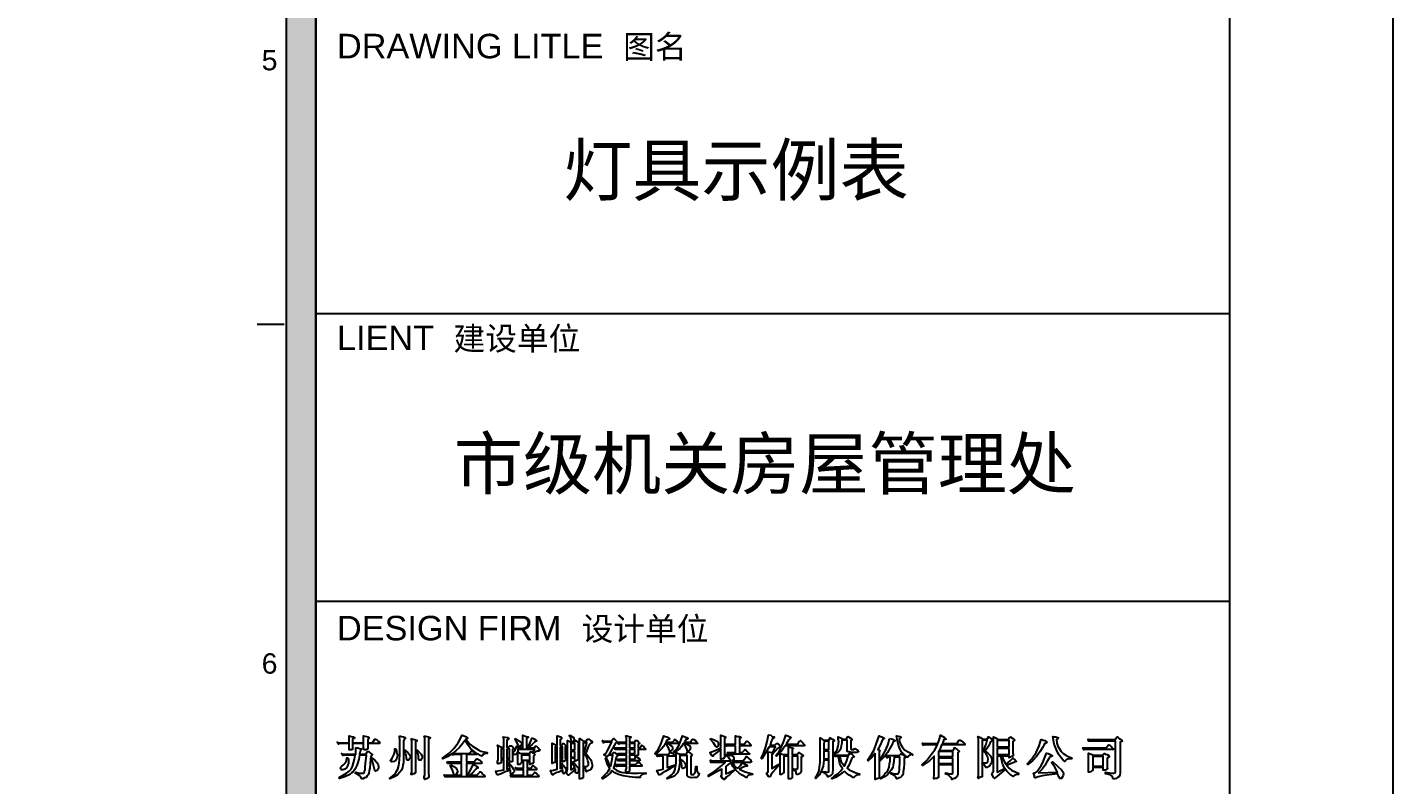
# Model space of a CAD drawing. Extents: x 989821 to 1049221, y -66907 to -24907.
# Drawn here: x 1039217 to 1049221, y -51490 to -45939 of the extents above; entities that cross this region are included whole.
import ezdxf
from ezdxf.enums import TextEntityAlignment as Align

# ---------------------------------------------------------------- set-up
doc = ezdxf.new("R2010")
doc.units = 0
doc.header["$LTSCALE"] = 1000
doc.header["$MEASUREMENT"] = 0
doc.layers.get('0').update_dxf_attribs({"linetype": 'CONTINUOUS'})
doc.styles.add('WMF-Arial0', font='arial.ttf')
doc.styles.add('WMF-黑体0', font='simhei.ttf')

msp = doc.modelspace()

# ---------------------------------------------------------------- hatches: boundary and pattern name
at = {"ltscale": 70}
msp.add_hatch(color=4, dxfattribs=at).paths.add_polyline_path([(1041330, -66907), (1041330, -26382), (1041113, -26382), (1041113, -66907)])

# ---------------------------------------------------------------- linework, layer by layer
at = {"color": 4}
msp.add_lwpolyline([(989821, -24907), (1049221, -24907), (1049221, -66907), (989821, -66907)], close=True, dxfattribs=at)
for points in [[(1041330, -66907), (1041330, -26382), (1041113, -26382), (1041113, -66907), (1041330, -66907)], [(1041330, -65463), (1048028, -65463), (1048028, -26382), (1041330, -26382), (1041330, -65463), (1041330, -65463)], [(1040900, -48114), (1041098, -48114)], [(1048028, -48038), (1041330, -48038)], [(1048028, -50147), (1041330, -50147)], [(1041600, -51182), (1041680, -51182), (1041680, -51159), (1041680, -51147), (1041680, -51132), (1041711, -51140), (1041722, -51147), (1041718, -51151), (1041711, -51155), (1041711, -51182), (1041745, -51182), (1041760, -51159), (1041764, -51155), (1041768, -51155), (1041768, -51155), (1041772, -51159), (1041779, -51163), (1041787, -51170), (1041794, -51174), (1041798, -51178), (1041798, -51182), (1041798, -51185), (1041798, -51189), (1041791, -51189), (1041711, -51189), (1041711, -51224), (1041711, -51227), (1041707, -51227), (1041707, -51231), (1041699, -51235), (1041692, -51235), (1041684, -51235), (1041684, -51235), (1041680, -51227), (1041680, -51189), (1041600, -51189), (1041600, -51224), (1041600, -51227), (1041600, -51231), (1041596, -51231), (1041593, -51235), (1041585, -51235), (1041577, -51235), (1041574, -51235), (1041574, -51235), (1041574, -51231), (1041574, -51220), (1041574, -51204), (1041574, -51189), (1041509, -51189), (1041501, -51189), (1041498, -51193), (1041486, -51178), (1041494, -51182), (1041505, -51182), (1041574, -51182), (1041574, -51155), (1041574, -51144), (1041574, -51132), (1041589, -51136), (1041600, -51140), (1041608, -51140), (1041612, -51144), (1041615, -51144), (1041615, -51147), (1041612, -51151), (1041600, -51155), (1041600, -51182), (1041600, -51182)], [(1041650, -51273), (1041646, -51303), (1041638, -51326), (1041631, -51349), (1041623, -51364), (1041615, -51380), (1041604, -51395), (1041593, -51402), (1041581, -51414), (1041547, -51429), (1041505, -51444), (1041501, -51437), (1041532, -51421), (1041555, -51406), (1041574, -51391), (1041589, -51376), (1041600, -51357), (1041608, -51330), (1041615, -51303), (1041619, -51273), (1041539, -51273), (1041532, -51277), (1041528, -51277), (1041520, -51262), (1041528, -51265), (1041536, -51265), (1041623, -51265), (1041623, -51246), (1041623, -51220), (1041638, -51220), (1041650, -51224), (1041661, -51227), (1041665, -51227), (1041665, -51227), (1041665, -51231), (1041665, -51231), (1041661, -51235), (1041657, -51239), (1041657, -51243), (1041654, -51250), (1041650, -51265), (1041699, -51265), (1041707, -51250), (1041711, -51246), (1041714, -51246), (1041718, -51246), (1041726, -51254), (1041733, -51262), (1041741, -51265), (1041745, -51269), (1041745, -51269), (1041741, -51277), (1041733, -51281), (1041730, -51334), (1041726, -51368), (1041722, -51387), (1041718, -51406), (1041714, -51418), (1041707, -51425), (1041699, -51437), (1041688, -51440), (1041676, -51448), (1041669, -51448), (1041669, -51448), (1041665, -51444), (1041661, -51433), (1041654, -51425), (1041642, -51418), (1041619, -51406), (1041623, -51399), (1041650, -51406), (1041665, -51406), (1041676, -51406), (1041680, -51406), (1041684, -51402), (1041688, -51399), (1041688, -51391), (1041692, -51380), (1041692, -51361), (1041695, -51334), (1041703, -51273), (1041650, -51273), (1041650, -51273)], [(1041943, -51132), (1041958, -51136), (1041973, -51140), (1041985, -51144), (1041988, -51147), (1041985, -51151), (1041981, -51151), (1041977, -51155), (1041977, -51159), (1041977, -51163), (1041973, -51170), (1041973, -51212), (1041973, -51246), (1041973, -51273), (1041973, -51296), (1041973, -51326), (1041969, -51349), (1041966, -51364), (1041958, -51383), (1041947, -51399), (1041928, -51418), (1041905, -51433), (1041874, -51448), (1041870, -51444), (1041905, -51418), (1041920, -51395), (1041931, -51376), (1041939, -51349), (1041943, -51311), (1041947, -51265), (1041947, -51235), (1041947, -51204), (1041947, -51170), (1041943, -51132), (1041943, -51132)], [(1042030, -51151), (1042042, -51155), (1042057, -51159), (1042068, -51163), (1042072, -51163), (1042072, -51166), (1042072, -51166), (1042072, -51170), (1042061, -51174), (1042061, -51364), (1042061, -51376), (1042061, -51391), (1042061, -51402), (1042061, -51402), (1042057, -51406), (1042053, -51410), (1042045, -51410), (1042038, -51414), (1042034, -51414), (1042030, -51414), (1042030, -51410), (1042034, -51399), (1042034, -51383), (1042034, -51364), (1042034, -51182), (1042034, -51166), (1042030, -51151), (1042030, -51151)], [(1042125, -51132), (1042144, -51136), (1042156, -51140), (1042167, -51144), (1042171, -51147), (1042167, -51151), (1042156, -51155), (1042156, -51399), (1042156, -51410), (1042160, -51421), (1042160, -51437), (1042156, -51437), (1042156, -51440), (1042152, -51440), (1042141, -51448), (1042133, -51448), (1042129, -51452), (1042129, -51448), (1042125, -51444), (1042125, -51433), (1042129, -51418), (1042129, -51402), (1042129, -51163), (1042129, -51147), (1042125, -51132), (1042125, -51132)], [(1042426, -51163), (1042403, -51193), (1042380, -51220), (1042358, -51239), (1042335, -51258), (1042339, -51258), (1042346, -51262), (1042456, -51262), (1042468, -51243), (1042472, -51243), (1042476, -51239), (1042479, -51243), (1042495, -51254), (1042506, -51265), (1042510, -51269), (1042506, -51269), (1042502, -51269), (1042434, -51269), (1042434, -51322), (1042491, -51322), (1042506, -51303), (1042510, -51300), (1042514, -51300), (1042517, -51303), (1042533, -51311), (1042544, -51322), (1042548, -51330), (1042544, -51334), (1042540, -51334), (1042434, -51334), (1042434, -51421), (1042445, -51421), (1042464, -51383), (1042483, -51341), (1042502, -51349), (1042510, -51357), (1042517, -51361), (1042517, -51364), (1042517, -51368), (1042514, -51368), (1042510, -51368), (1042506, -51372), (1042502, -51376), (1042498, -51380), (1042479, -51402), (1042460, -51421), (1042510, -51421), (1042533, -51399), (1042533, -51395), (1042536, -51395), (1042540, -51395), (1042540, -51399), (1042548, -51402), (1042552, -51410), (1042559, -51418), (1042567, -51421), (1042567, -51425), (1042571, -51429), (1042567, -51433), (1042563, -51433), (1042289, -51433), (1042281, -51433), (1042278, -51433), (1042270, -51418), (1042278, -51421), (1042285, -51421), (1042399, -51421), (1042399, -51334), (1042312, -51334), (1042304, -51334), (1042297, -51334), (1042293, -51322), (1042300, -51322), (1042308, -51322), (1042399, -51322), (1042399, -51269), (1042350, -51269), (1042339, -51269), (1042335, -51273), (1042331, -51262), (1042297, -51284), (1042262, -51300), (1042259, -51296), (1042308, -51258), (1042342, -51224), (1042373, -51182), (1042403, -51128), (1042434, -51140), (1042441, -51147), (1042441, -51151), (1042437, -51151), (1042434, -51151), (1042430, -51155), (1042445, -51174), (1042460, -51193), (1042479, -51208), (1042498, -51220), (1042517, -51231), (1042540, -51243), (1042563, -51250), (1042586, -51254), (1042586, -51262), (1042574, -51262), (1042563, -51265), (1042555, -51269), (1042552, -51277), (1042548, -51281), (1042548, -51281), (1042536, -51277), (1042517, -51265), (1042491, -51246), (1042464, -51224), (1042441, -51193), (1042426, -51163), (1042426, -51163)], [(1042708, -51216), (1042708, -51163), (1042708, -51151), (1042704, -51140), (1042734, -51144), (1042746, -51151), (1042742, -51155), (1042730, -51163), (1042730, -51216), (1042742, -51216), (1042753, -51204), (1042753, -51204), (1042757, -51204), (1042761, -51204), (1042772, -51212), (1042780, -51220), (1042784, -51224), (1042784, -51227), (1042772, -51231), (1042772, -51288), (1042772, -51311), (1042772, -51315), (1042772, -51319), (1042769, -51319), (1042761, -51322), (1042757, -51322), (1042750, -51322), (1042750, -51322), (1042750, -51319), (1042750, -51307), (1042730, -51307), (1042730, -51376), (1042753, -51372), (1042750, -51353), (1042738, -51334), (1042746, -51330), (1042761, -51349), (1042772, -51364), (1042780, -51376), (1042784, -51387), (1042784, -51395), (1042776, -51402), (1042772, -51410), (1042765, -51410), (1042761, -51410), (1042761, -51410), (1042757, -51406), (1042757, -51395), (1042757, -51387), (1042757, -51383), (1042719, -51395), (1042689, -51410), (1042673, -51414), (1042666, -51418), (1042666, -51418), (1042662, -51418), (1042662, -51414), (1042658, -51414), (1042654, -51406), (1042651, -51399), (1042647, -51391), (1042681, -51387), (1042708, -51380), (1042708, -51307), (1042689, -51307), (1042689, -51322), (1042689, -51326), (1042689, -51330), (1042685, -51330), (1042677, -51334), (1042670, -51334), (1042666, -51338), (1042662, -51334), (1042662, -51334), (1042662, -51319), (1042666, -51307), (1042666, -51224), (1042666, -51216), (1042662, -51201), (1042677, -51208), (1042692, -51216), (1042708, -51216), (1042708, -51216)], [(1042848, -51220), (1042848, -51166), (1042848, -51144), (1042848, -51128), (1042871, -51136), (1042883, -51140), (1042886, -51140), (1042886, -51144), (1042883, -51147), (1042875, -51151), (1042875, -51220), (1042932, -51220), (1042940, -51208), (1042944, -51208), (1042944, -51208), (1042947, -51208), (1042959, -51220), (1042970, -51231), (1042974, -51235), (1042970, -51239), (1042963, -51243), (1042955, -51243), (1042947, -51246), (1042940, -51250), (1042928, -51262), (1042932, -51265), (1042936, -51269), (1042932, -51273), (1042925, -51281), (1042925, -51307), (1042925, -51315), (1042925, -51319), (1042925, -51326), (1042925, -51330), (1042925, -51330), (1042921, -51334), (1042917, -51334), (1042913, -51338), (1042906, -51338), (1042902, -51341), (1042898, -51341), (1042898, -51341), (1042898, -51338), (1042898, -51322), (1042879, -51322), (1042879, -51368), (1042906, -51368), (1042917, -51353), (1042921, -51349), (1042921, -51349), (1042928, -51353), (1042936, -51361), (1042947, -51372), (1042947, -51376), (1042947, -51380), (1042944, -51380), (1042879, -51380), (1042879, -51421), (1042917, -51421), (1042932, -51402), (1042936, -51399), (1042936, -51399), (1042940, -51402), (1042944, -51402), (1042947, -51406), (1042955, -51414), (1042959, -51421), (1042963, -51425), (1042966, -51425), (1042966, -51429), (1042966, -51429), (1042963, -51433), (1042772, -51433), (1042765, -51433), (1042761, -51433), (1042757, -51418), (1042761, -51418), (1042769, -51421), (1042852, -51421), (1042852, -51380), (1042810, -51380), (1042807, -51380), (1042803, -51380), (1042795, -51364), (1042803, -51368), (1042810, -51368), (1042852, -51368), (1042852, -51322), (1042837, -51322), (1042837, -51330), (1042833, -51334), (1042829, -51338), (1042826, -51341), (1042818, -51341), (1042814, -51341), (1042810, -51341), (1042810, -51341), (1042810, -51322), (1042810, -51277), (1042810, -51262), (1042810, -51250), (1042822, -51258), (1042837, -51262), (1042898, -51262), (1042902, -51250), (1042906, -51250), (1042906, -51250), (1042909, -51250), (1042921, -51258), (1042925, -51243), (1042932, -51231), (1042810, -51231), (1042810, -51250), (1042803, -51262), (1042795, -51269), (1042788, -51269), (1042780, -51269), (1042780, -51265), (1042776, -51265), (1042776, -51262), (1042776, -51254), (1042784, -51246), (1042791, -51239), (1042795, -51231), (1042799, -51220), (1042803, -51208), (1042807, -51208), (1042810, -51216), (1042810, -51220), (1042848, -51220), (1042848, -51220)], [(1042791, -51151), (1042814, -51166), (1042829, -51174), (1042837, -51182), (1042837, -51189), (1042837, -51197), (1042833, -51204), (1042829, -51212), (1042822, -51212), (1042822, -51212), (1042818, -51212), (1042818, -51208), (1042814, -51201), (1042807, -51182), (1042791, -51155), (1042791, -51151), (1042791, -51151)], [(1042917, -51147), (1042940, -51159), (1042947, -51166), (1042947, -51170), (1042940, -51174), (1042936, -51174), (1042932, -51178), (1042913, -51197), (1042890, -51216), (1042883, -51212), (1042902, -51182), (1042917, -51147), (1042917, -51147)], [(1043122, -51372), (1043138, -51368), (1043134, -51357), (1043126, -51338), (1043134, -51334), (1043145, -51349), (1043157, -51364), (1043164, -51376), (1043164, -51383), (1043164, -51391), (1043160, -51399), (1043153, -51406), (1043149, -51410), (1043145, -51406), (1043141, -51402), (1043141, -51399), (1043141, -51391), (1043141, -51387), (1043141, -51383), (1043115, -51395), (1043092, -51402), (1043069, -51414), (1043069, -51418), (1043065, -51418), (1043065, -51418), (1043062, -51414), (1043050, -51387), (1043073, -51383), (1043100, -51376), (1043100, -51311), (1043084, -51311), (1043084, -51322), (1043084, -51322), (1043084, -51326), (1043081, -51326), (1043073, -51330), (1043065, -51330), (1043062, -51334), (1043062, -51330), (1043062, -51330), (1043062, -51311), (1043062, -51292), (1043062, -51212), (1043062, -51201), (1043062, -51185), (1043077, -51193), (1043088, -51201), (1043100, -51201), (1043100, -51163), (1043100, -51147), (1043100, -51132), (1043126, -51140), (1043134, -51147), (1043130, -51151), (1043122, -51159), (1043122, -51201), (1043134, -51201), (1043141, -51193), (1043141, -51189), (1043145, -51189), (1043149, -51189), (1043157, -51197), (1043160, -51208), (1043164, -51212), (1043164, -51216), (1043157, -51216), (1043157, -51281), (1043157, -51292), (1043160, -51303), (1043160, -51307), (1043160, -51311), (1043157, -51315), (1043149, -51319), (1043141, -51319), (1043138, -51322), (1043138, -51319), (1043138, -51319), (1043138, -51311), (1043122, -51311), (1043122, -51372), (1043122, -51372)], [(1043100, -51300), (1043100, -51212), (1043084, -51212), (1043084, -51300), (1043100, -51300), (1043100, -51300)], [(1043122, -51212), (1043122, -51300), (1043138, -51300), (1043138, -51212), (1043122, -51212), (1043122, -51212)], [(1043229, -51296), (1043199, -51296), (1043199, -51380), (1043229, -51364), (1043221, -51349), (1043210, -51326), (1043214, -51322), (1043233, -51341), (1043244, -51357), (1043256, -51368), (1043256, -51380), (1043256, -51391), (1043252, -51399), (1043248, -51406), (1043240, -51406), (1043237, -51402), (1043233, -51395), (1043233, -51383), (1043233, -51376), (1043199, -51406), (1043187, -51418), (1043183, -51421), (1043183, -51421), (1043180, -51421), (1043176, -51414), (1043172, -51410), (1043164, -51399), (1043172, -51387), (1043176, -51376), (1043176, -51193), (1043176, -51174), (1043176, -51166), (1043187, -51170), (1043199, -51182), (1043221, -51182), (1043229, -51170), (1043233, -51166), (1043233, -51166), (1043240, -51170), (1043248, -51174), (1043256, -51182), (1043259, -51185), (1043259, -51189), (1043252, -51197), (1043252, -51277), (1043252, -51307), (1043252, -51307), (1043248, -51311), (1043244, -51311), (1043237, -51315), (1043233, -51315), (1043229, -51319), (1043229, -51315), (1043229, -51311), (1043229, -51296), (1043229, -51296)], [(1043195, -51128), (1043206, -51136), (1043218, -51144), (1043221, -51151), (1043225, -51159), (1043225, -51163), (1043221, -51170), (1043218, -51174), (1043210, -51178), (1043206, -51174), (1043202, -51163), (1043199, -51147), (1043187, -51132), (1043195, -51128), (1043195, -51128)], [(1043199, -51235), (1043229, -51235), (1043229, -51189), (1043199, -51189), (1043199, -51235), (1043199, -51235)], [(1043290, -51170), (1043313, -51170), (1043320, -51159), (1043324, -51155), (1043328, -51155), (1043332, -51155), (1043343, -51166), (1043355, -51174), (1043355, -51182), (1043355, -51182), (1043351, -51185), (1043347, -51185), (1043343, -51189), (1043336, -51197), (1043328, -51208), (1043320, -51231), (1043309, -51258), (1043332, -51288), (1043347, -51307), (1043351, -51322), (1043355, -51341), (1043355, -51357), (1043351, -51368), (1043343, -51380), (1043332, -51387), (1043320, -51391), (1043313, -51395), (1043313, -51395), (1043313, -51395), (1043309, -51391), (1043309, -51387), (1043309, -51383), (1043309, -51376), (1043305, -51372), (1043297, -51364), (1043290, -51361), (1043290, -51437), (1043290, -51440), (1043290, -51440), (1043286, -51440), (1043282, -51444), (1043278, -51444), (1043271, -51448), (1043267, -51448), (1043267, -51448), (1043263, -51448), (1043263, -51448), (1043263, -51425), (1043263, -51418), (1043263, -51406), (1043263, -51182), (1043263, -51166), (1043263, -51151), (1043275, -51159), (1043290, -51170), (1043290, -51170)], [(1043290, -51353), (1043301, -51357), (1043313, -51357), (1043320, -51353), (1043324, -51349), (1043328, -51341), (1043328, -51330), (1043324, -51315), (1043320, -51296), (1043309, -51281), (1043294, -51262), (1043309, -51212), (1043317, -51182), (1043290, -51182), (1043290, -51353), (1043290, -51353)], [(1043499, -51387), (1043488, -51406), (1043473, -51418), (1043457, -51429), (1043431, -51448), (1043427, -51440), (1043446, -51421), (1043461, -51406), (1043473, -51391), (1043484, -51372), (1043469, -51341), (1043454, -51296), (1043457, -51292), (1043476, -51330), (1043492, -51353), (1043499, -51315), (1043507, -51273), (1043476, -51273), (1043469, -51284), (1043469, -51284), (1043465, -51284), (1043461, -51284), (1043457, -51281), (1043450, -51277), (1043442, -51269), (1043457, -51258), (1043465, -51243), (1043499, -51178), (1043454, -51178), (1043446, -51178), (1043438, -51182), (1043431, -51166), (1043442, -51170), (1043450, -51170), (1043495, -51170), (1043507, -51155), (1043511, -51151), (1043511, -51151), (1043518, -51155), (1043526, -51163), (1043537, -51174), (1043541, -51178), (1043537, -51182), (1043526, -51185), (1043480, -51265), (1043503, -51265), (1043511, -51254), (1043511, -51254), (1043514, -51254), (1043518, -51254), (1043530, -51262), (1043541, -51269), (1043545, -51273), (1043545, -51277), (1043541, -51281), (1043537, -51281), (1043533, -51284), (1043533, -51288), (1043530, -51292), (1043522, -51338), (1043511, -51368), (1043537, -51387), (1043568, -51399), (1043602, -51402), (1043644, -51406), (1043693, -51406), (1043750, -51402), (1043750, -51410), (1043735, -51410), (1043720, -51418), (1043712, -51425), (1043708, -51433), (1043708, -51437), (1043705, -51437), (1043705, -51437), (1043701, -51437), (1043674, -51437), (1043629, -51433), (1043583, -51425), (1043549, -51414), (1043522, -51402), (1043499, -51387), (1043499, -51387)], [(1043606, -51220), (1043606, -51189), (1043568, -51189), (1043560, -51189), (1043552, -51193), (1043545, -51178), (1043552, -51178), (1043564, -51178), (1043606, -51178), (1043606, -51151), (1043602, -51132), (1043613, -51132), (1043625, -51136), (1043632, -51140), (1043640, -51140), (1043640, -51144), (1043640, -51144), (1043636, -51147), (1043629, -51151), (1043629, -51178), (1043667, -51178), (1043674, -51166), (1043674, -51166), (1043674, -51166), (1043682, -51166), (1043693, -51174), (1043701, -51182), (1043705, -51185), (1043701, -51189), (1043693, -51193), (1043693, -51220), (1043705, -51220), (1043716, -51204), (1043716, -51201), (1043720, -51201), (1043724, -51204), (1043735, -51212), (1043743, -51224), (1043747, -51227), (1043747, -51231), (1043739, -51231), (1043693, -51231), (1043693, -51246), (1043693, -51258), (1043693, -51265), (1043693, -51269), (1043693, -51269), (1043693, -51273), (1043689, -51273), (1043682, -51277), (1043674, -51281), (1043670, -51281), (1043670, -51281), (1043667, -51273), (1043629, -51273), (1043629, -51303), (1043667, -51303), (1043674, -51288), (1043678, -51288), (1043682, -51284), (1043686, -51288), (1043697, -51296), (1043705, -51307), (1043708, -51311), (1043708, -51311), (1043701, -51315), (1043629, -51315), (1043629, -51341), (1043674, -51341), (1043686, -51330), (1043689, -51326), (1043689, -51322), (1043697, -51326), (1043708, -51334), (1043716, -51345), (1043720, -51349), (1043720, -51353), (1043712, -51353), (1043629, -51353), (1043629, -51387), (1043629, -51391), (1043629, -51391), (1043625, -51395), (1043617, -51399), (1043610, -51399), (1043606, -51402), (1043602, -51399), (1043602, -51399), (1043602, -51395), (1043602, -51383), (1043606, -51372), (1043606, -51353), (1043545, -51353), (1043537, -51353), (1043533, -51357), (1043526, -51341), (1043533, -51341), (1043545, -51341), (1043606, -51341), (1043606, -51315), (1043560, -51315), (1043552, -51315), (1043545, -51315), (1043541, -51303), (1043549, -51303), (1043556, -51303), (1043606, -51303), (1043606, -51273), (1043568, -51273), (1043560, -51273), (1043552, -51273), (1043545, -51262), (1043556, -51262), (1043564, -51262), (1043606, -51262), (1043606, -51231), (1043541, -51231), (1043530, -51231), (1043526, -51231), (1043518, -51220), (1043526, -51220), (1043537, -51220), (1043606, -51220), (1043606, -51220)], [(1043629, -51189), (1043629, -51220), (1043667, -51220), (1043667, -51189), (1043629, -51189), (1043629, -51189)], [(1043895, -51178), (1043944, -51178), (1043960, -51163), (1043960, -51159), (1043963, -51159), (1043967, -51163), (1043979, -51170), (1043986, -51178), (1043990, -51185), (1043990, -51189), (1043982, -51189), (1043910, -51189), (1043925, -51197), (1043937, -51204), (1043944, -51212), (1043944, -51220), (1043944, -51227), (1043941, -51235), (1043933, -51243), (1043929, -51243), (1043925, -51243), (1043922, -51243), (1043922, -51239), (1043918, -51231), (1043918, -51224), (1043910, -51212), (1043906, -51201), (1043899, -51189), (1043891, -51189), (1043880, -51208), (1043864, -51227), (1043845, -51246), (1043823, -51265), (1043815, -51262), (1043838, -51231), (1043857, -51201), (1043868, -51166), (1043880, -51132), (1043891, -51136), (1043903, -51140), (1043914, -51144), (1043918, -51147), (1043922, -51151), (1043922, -51151), (1043922, -51155), (1043914, -51155), (1043906, -51163), (1043895, -51178), (1043895, -51178)], [(1044032, -51189), (1044024, -51189), (1044013, -51208), (1043998, -51224), (1043979, -51239), (1043960, -51254), (1043952, -51250), (1043975, -51227), (1043994, -51197), (1044005, -51166), (1044017, -51132), (1044047, -51144), (1044059, -51151), (1044055, -51155), (1044051, -51155), (1044047, -51155), (1044043, -51159), (1044040, -51166), (1044032, -51178), (1044078, -51178), (1044089, -51159), (1044093, -51155), (1044093, -51155), (1044100, -51159), (1044112, -51166), (1044123, -51178), (1044127, -51185), (1044127, -51189), (1044119, -51189), (1044043, -51189), (1044059, -51197), (1044070, -51204), (1044074, -51212), (1044078, -51220), (1044074, -51227), (1044070, -51235), (1044062, -51243), (1044055, -51243), (1044051, -51243), (1044051, -51235), (1044043, -51212), (1044032, -51189), (1044032, -51189)], [(1044298, -51220), (1044298, -51159), (1044298, -51144), (1044298, -51128), (1044325, -51136), (1044336, -51144), (1044333, -51147), (1044325, -51151), (1044325, -51288), (1044325, -51292), (1044321, -51296), (1044317, -51300), (1044310, -51300), (1044302, -51303), (1044298, -51303), (1044298, -51303), (1044298, -51303), (1044298, -51284), (1044298, -51269), (1044298, -51254), (1044298, -51231), (1044260, -51262), (1044249, -51269), (1044241, -51277), (1044241, -51281), (1044237, -51281), (1044234, -51277), (1044230, -51273), (1044222, -51262), (1044218, -51254), (1044256, -51239), (1044298, -51220), (1044298, -51220)], [(1044222, -51151), (1044245, -51159), (1044260, -51166), (1044272, -51170), (1044279, -51178), (1044279, -51185), (1044283, -51193), (1044279, -51201), (1044279, -51208), (1044275, -51212), (1044268, -51216), (1044264, -51212), (1044260, -51208), (1044245, -51182), (1044222, -51159), (1044222, -51151), (1044222, -51151)], [(1044405, -51204), (1044352, -51204), (1044344, -51204), (1044340, -51208), (1044333, -51193), (1044340, -51193), (1044348, -51193), (1044405, -51193), (1044405, -51163), (1044405, -51144), (1044405, -51132), (1044424, -51136), (1044435, -51136), (1044443, -51140), (1044447, -51144), (1044443, -51147), (1044435, -51151), (1044435, -51193), (1044470, -51193), (1044485, -51174), (1044485, -51174), (1044489, -51170), (1044496, -51174), (1044508, -51185), (1044519, -51197), (1044519, -51201), (1044519, -51204), (1044511, -51204), (1044435, -51204), (1044435, -51254), (1044454, -51254), (1044473, -51235), (1044473, -51235), (1044473, -51231), (1044481, -51235), (1044492, -51246), (1044504, -51258), (1044508, -51262), (1044508, -51265), (1044500, -51265), (1044367, -51265), (1044359, -51265), (1044352, -51265), (1044348, -51254), (1044355, -51254), (1044363, -51254), (1044405, -51254), (1044405, -51204), (1044405, -51204)], [(1044652, -51212), (1044629, -51254), (1044599, -51300), (1044595, -51296), (1044610, -51262), (1044626, -51220), (1044637, -51174), (1044648, -51125), (1044664, -51128), (1044675, -51136), (1044683, -51140), (1044690, -51140), (1044690, -51144), (1044690, -51144), (1044690, -51147), (1044686, -51147), (1044679, -51151), (1044675, -51159), (1044667, -51174), (1044660, -51201), (1044694, -51201), (1044702, -51193), (1044705, -51189), (1044709, -51189), (1044713, -51189), (1044725, -51197), (1044732, -51208), (1044736, -51212), (1044736, -51216), (1044728, -51220), (1044721, -51220), (1044713, -51224), (1044705, -51235), (1044686, -51254), (1044683, -51250), (1044690, -51231), (1044698, -51212), (1044652, -51212), (1044652, -51212)], [(1044778, -51193), (1044862, -51193), (1044873, -51174), (1044877, -51170), (1044881, -51166), (1044888, -51170), (1044900, -51182), (1044911, -51197), (1044915, -51201), (1044911, -51204), (1044907, -51204), (1044770, -51204), (1044740, -51246), (1044705, -51281), (1044702, -51277), (1044725, -51246), (1044744, -51212), (1044759, -51170), (1044774, -51128), (1044789, -51132), (1044804, -51140), (1044812, -51144), (1044812, -51147), (1044812, -51147), (1044804, -51151), (1044801, -51155), (1044793, -51163), (1044778, -51193), (1044778, -51193)], [(1044763, -51269), (1044793, -51269), (1044793, -51246), (1044793, -51227), (1044793, -51216), (1044820, -51220), (1044831, -51224), (1044827, -51227), (1044820, -51231), (1044820, -51269), (1044858, -51269), (1044865, -51258), (1044869, -51254), (1044873, -51254), (1044877, -51258), (1044888, -51265), (1044900, -51273), (1044903, -51277), (1044900, -51281), (1044888, -51288), (1044888, -51368), (1044888, -51383), (1044888, -51395), (1044881, -51402), (1044873, -51410), (1044862, -51414), (1044858, -51414), (1044854, -51414), (1044850, -51406), (1044850, -51399), (1044846, -51391), (1044839, -51387), (1044823, -51380), (1044823, -51372), (1044839, -51376), (1044850, -51376), (1044854, -51376), (1044858, -51376), (1044858, -51372), (1044862, -51368), (1044862, -51281), (1044820, -51281), (1044820, -51402), (1044820, -51437), (1044820, -51437), (1044820, -51440), (1044816, -51444), (1044808, -51448), (1044801, -51448), (1044797, -51448), (1044793, -51448), (1044793, -51444), (1044793, -51429), (1044793, -51414), (1044793, -51399), (1044793, -51281), (1044759, -51281), (1044759, -51399), (1044759, -51402), (1044759, -51402), (1044755, -51406), (1044751, -51410), (1044747, -51410), (1044740, -51414), (1044736, -51414), (1044732, -51414), (1044732, -51414), (1044732, -51410), (1044732, -51395), (1044732, -51380), (1044732, -51364), (1044732, -51288), (1044732, -51273), (1044732, -51262), (1044747, -51265), (1044763, -51269), (1044763, -51269)], [(1045056, -51163), (1045090, -51163), (1045097, -51151), (1045097, -51147), (1045101, -51147), (1045105, -51151), (1045116, -51155), (1045128, -51163), (1045128, -51166), (1045128, -51170), (1045120, -51174), (1045120, -51383), (1045116, -51399), (1045116, -51410), (1045109, -51418), (1045101, -51425), (1045090, -51429), (1045086, -51433), (1045082, -51433), (1045078, -51425), (1045075, -51418), (1045067, -51410), (1045056, -51402), (1045044, -51399), (1045044, -51395), (1045067, -51395), (1045078, -51399), (1045086, -51395), (1045090, -51395), (1045090, -51391), (1045090, -51383), (1045090, -51311), (1045052, -51311), (1045048, -51353), (1045037, -51387), (1045021, -51418), (1044995, -51444), (1044991, -51440), (1045006, -51414), (1045018, -51387), (1045021, -51361), (1045025, -51326), (1045025, -51288), (1045025, -51254), (1045025, -51212), (1045025, -51147), (1045040, -51155), (1045056, -51163), (1045056, -51163)], [(1045052, -51231), (1045090, -51231), (1045090, -51170), (1045056, -51170), (1045052, -51197), (1045052, -51231), (1045052, -51231)], [(1045189, -51155), (1045219, -51155), (1045227, -51140), (1045231, -51140), (1045231, -51136), (1045234, -51140), (1045246, -51147), (1045257, -51155), (1045261, -51159), (1045257, -51163), (1045250, -51166), (1045250, -51224), (1045250, -51227), (1045250, -51227), (1045253, -51231), (1045261, -51231), (1045269, -51231), (1045273, -51231), (1045276, -51227), (1045280, -51227), (1045284, -51224), (1045284, -51224), (1045288, -51227), (1045292, -51231), (1045299, -51235), (1045303, -51239), (1045307, -51246), (1045307, -51246), (1045307, -51250), (1045303, -51250), (1045299, -51250), (1045292, -51254), (1045280, -51254), (1045265, -51254), (1045253, -51254), (1045238, -51250), (1045231, -51250), (1045223, -51246), (1045223, -51243), (1045223, -51231), (1045223, -51163), (1045185, -51163), (1045185, -51185), (1045181, -51204), (1045177, -51220), (1045174, -51231), (1045166, -51243), (1045155, -51254), (1045139, -51262), (1045124, -51273), (1045120, -51269), (1045139, -51250), (1045151, -51235), (1045158, -51208), (1045162, -51174), (1045158, -51155), (1045158, -51140), (1045174, -51147), (1045189, -51155), (1045189, -51155)], [(1045429, -51258), (1045406, -51288), (1045379, -51315), (1045375, -51311), (1045398, -51277), (1045421, -51235), (1045440, -51185), (1045459, -51132), (1045467, -51136), (1045478, -51140), (1045489, -51144), (1045493, -51147), (1045493, -51147), (1045497, -51151), (1045493, -51151), (1045489, -51155), (1045486, -51155), (1045486, -51159), (1045482, -51163), (1045478, -51170), (1045467, -51201), (1045448, -51231), (1045459, -51235), (1045463, -51239), (1045463, -51243), (1045459, -51246), (1045459, -51433), (1045459, -51437), (1045455, -51440), (1045451, -51444), (1045444, -51448), (1045436, -51448), (1045432, -51452), (1045429, -51452), (1045429, -51448), (1045429, -51421), (1045429, -51402), (1045429, -51387), (1045429, -51258), (1045429, -51258)], [(1045535, -51151), (1045558, -51155), (1045566, -51163), (1045573, -51163), (1045573, -51166), (1045573, -51170), (1045566, -51170), (1045562, -51174), (1045558, -51185), (1045539, -51220), (1045520, -51254), (1045497, -51284), (1045467, -51315), (1045463, -51311), (1045486, -51273), (1045508, -51235), (1045524, -51193), (1045535, -51151), (1045535, -51151)], [(1045703, -51265), (1045703, -51273), (1045699, -51269), (1045691, -51269), (1045683, -51273), (1045680, -51273), (1045672, -51281), (1045668, -51284), (1045668, -51288), (1045664, -51288), (1045649, -51277), (1045623, -51250), (1045611, -51227), (1045600, -51201), (1045592, -51170), (1045585, -51132), (1045611, -51136), (1045619, -51144), (1045619, -51144), (1045615, -51147), (1045607, -51151), (1045604, -51159), (1045607, -51174), (1045615, -51193), (1045626, -51212), (1045645, -51235), (1045672, -51250), (1045703, -51265), (1045703, -51265)], [(1045897, -51239), (1045999, -51239), (1046007, -51224), (1046007, -51220), (1046011, -51220), (1046015, -51220), (1046022, -51227), (1046030, -51231), (1046037, -51239), (1046045, -51243), (1046045, -51246), (1046041, -51250), (1046034, -51254), (1046034, -51414), (1046030, -51425), (1046030, -51429), (1046022, -51437), (1046011, -51444), (1045999, -51448), (1045992, -51452), (1045992, -51448), (1045988, -51444), (1045984, -51437), (1045977, -51429), (1045965, -51418), (1045942, -51410), (1045946, -51402), (1045973, -51410), (1045988, -51410), (1045992, -51410), (1045996, -51410), (1045999, -51406), (1045999, -51406), (1045999, -51345), (1045893, -51345), (1045893, -51433), (1045893, -51437), (1045889, -51437), (1045885, -51440), (1045878, -51444), (1045866, -51444), (1045862, -51448), (1045859, -51448), (1045859, -51444), (1045862, -51414), (1045862, -51395), (1045862, -51376), (1045862, -51281), (1045828, -51315), (1045775, -51349), (1045771, -51345), (1045809, -51307), (1045840, -51269), (1045866, -51235), (1045885, -51197), (1045798, -51197), (1045786, -51201), (1045782, -51201), (1045775, -51185), (1045782, -51189), (1045794, -51189), (1045889, -51189), (1045897, -51163), (1045908, -51128), (1045938, -51144), (1045950, -51155), (1045950, -51155), (1045942, -51159), (1045935, -51159), (1045931, -51166), (1045927, -51174), (1045923, -51189), (1046030, -51189), (1046041, -51166), (1046045, -51163), (1046049, -51163), (1046053, -51163), (1046056, -51166), (1046072, -51178), (1046079, -51182), (1046083, -51189), (1046087, -51193), (1046087, -51197), (1046087, -51197), (1046083, -51197), (1045916, -51197), (1045908, -51220), (1045897, -51239), (1045897, -51239)], [(1046216, -51155), (1046250, -51155), (1046258, -51144), (1046258, -51140), (1046262, -51140), (1046266, -51144), (1046277, -51151), (1046289, -51159), (1046292, -51163), (1046292, -51166), (1046289, -51166), (1046285, -51166), (1046281, -51170), (1046273, -51178), (1046266, -51197), (1046235, -51243), (1046258, -51262), (1046273, -51277), (1046281, -51296), (1046285, -51315), (1046281, -51326), (1046277, -51338), (1046273, -51345), (1046266, -51353), (1046250, -51364), (1046243, -51364), (1046239, -51364), (1046235, -51357), (1046235, -51353), (1046231, -51345), (1046224, -51341), (1046212, -51338), (1046216, -51330), (1046228, -51330), (1046235, -51330), (1046247, -51330), (1046250, -51326), (1046254, -51319), (1046258, -51303), (1046254, -51288), (1046247, -51273), (1046239, -51258), (1046224, -51243), (1046243, -51193), (1046250, -51163), (1046212, -51163), (1046212, -51425), (1046212, -51429), (1046212, -51433), (1046209, -51433), (1046197, -51437), (1046190, -51440), (1046186, -51444), (1046186, -51444), (1046182, -51440), (1046186, -51425), (1046186, -51414), (1046186, -51395), (1046186, -51174), (1046186, -51151), (1046182, -51136), (1046201, -51144), (1046216, -51155), (1046216, -51155)], [(1046349, -51281), (1046323, -51281), (1046323, -51399), (1046376, -51372), (1046380, -51380), (1046338, -51414), (1046308, -51440), (1046304, -51444), (1046304, -51444), (1046296, -51437), (1046285, -51410), (1046289, -51406), (1046292, -51399), (1046296, -51391), (1046296, -51380), (1046296, -51170), (1046296, -51155), (1046296, -51140), (1046311, -51147), (1046330, -51159), (1046407, -51159), (1046414, -51144), (1046418, -51144), (1046422, -51140), (1046426, -51144), (1046437, -51151), (1046448, -51159), (1046452, -51163), (1046448, -51166), (1046437, -51174), (1046437, -51250), (1046437, -51258), (1046441, -51265), (1046441, -51277), (1046437, -51281), (1046437, -51281), (1046433, -51284), (1046426, -51284), (1046418, -51288), (1046414, -51288), (1046410, -51292), (1046410, -51288), (1046410, -51288), (1046410, -51281), (1046357, -51281), (1046372, -51315), (1046387, -51341), (1046418, -51315), (1046437, -51296), (1046456, -51311), (1046464, -51319), (1046464, -51319), (1046460, -51319), (1046452, -51322), (1046445, -51326), (1046426, -51334), (1046395, -51349), (1046410, -51368), (1046429, -51383), (1046456, -51395), (1046479, -51406), (1046479, -51414), (1046467, -51414), (1046460, -51418), (1046452, -51421), (1046445, -51425), (1046441, -51429), (1046441, -51429), (1046422, -51421), (1046395, -51391), (1046380, -51372), (1046365, -51345), (1046357, -51315), (1046349, -51281), (1046349, -51281)], [(1046323, -51212), (1046410, -51212), (1046410, -51166), (1046323, -51166), (1046323, -51212), (1046323, -51212)], [(1046646, -51155), (1046661, -51163), (1046673, -51166), (1046681, -51174), (1046684, -51174), (1046688, -51178), (1046688, -51178), (1046684, -51182), (1046681, -51185), (1046677, -51185), (1046673, -51189), (1046665, -51201), (1046658, -51216), (1046635, -51250), (1046612, -51284), (1046582, -51315), (1046547, -51341), (1046544, -51338), (1046578, -51300), (1046608, -51254), (1046631, -51204), (1046646, -51155), (1046646, -51155)], [(1046871, -51292), (1046867, -51300), (1046852, -51300), (1046840, -51303), (1046829, -51307), (1046821, -51315), (1046821, -51315), (1046818, -51319), (1046806, -51311), (1046791, -51292), (1046772, -51265), (1046757, -51235), (1046741, -51193), (1046730, -51136), (1046741, -51140), (1046753, -51140), (1046764, -51144), (1046768, -51144), (1046772, -51147), (1046772, -51147), (1046768, -51151), (1046757, -51159), (1046760, -51185), (1046768, -51208), (1046779, -51227), (1046791, -51246), (1046806, -51262), (1046825, -51273), (1046844, -51284), (1046871, -51292), (1046871, -51292)], [(1047122, -51220), (1047137, -51201), (1047141, -51197), (1047141, -51197), (1047149, -51201), (1047160, -51212), (1047171, -51224), (1047175, -51227), (1047175, -51231), (1047171, -51231), (1046974, -51231), (1046962, -51231), (1046958, -51235), (1046951, -51220), (1046958, -51220), (1046970, -51220), (1047122, -51220), (1047122, -51220)], [(1047187, -51159), (1047198, -51144), (1047198, -51144), (1047202, -51140), (1047209, -51144), (1047217, -51151), (1047228, -51159), (1047236, -51163), (1047236, -51166), (1047240, -51166), (1047236, -51174), (1047225, -51178), (1047225, -51402), (1047221, -51418), (1047217, -51429), (1047206, -51437), (1047194, -51444), (1047183, -51448), (1047175, -51448), (1047175, -51448), (1047171, -51444), (1047168, -51429), (1047156, -51421), (1047141, -51414), (1047118, -51410), (1047118, -51399), (1047149, -51402), (1047168, -51406), (1047179, -51406), (1047187, -51402), (1047190, -51399), (1047190, -51391), (1047190, -51170), (1047004, -51170), (1046996, -51170), (1046993, -51170), (1046989, -51155), (1046996, -51159), (1047004, -51159), (1047187, -51159), (1047187, -51159)], [(1041566, -51292), (1041570, -51307), (1041570, -51319), (1041570, -51334), (1041566, -51345), (1041562, -51357), (1041558, -51364), (1041543, -51376), (1041528, -51380), (1041520, -51380), (1041517, -51376), (1041513, -51372), (1041509, -51368), (1041513, -51361), (1041520, -51357), (1041536, -51341), (1041547, -51330), (1041555, -51315), (1041558, -51292), (1041566, -51292), (1041566, -51292)], [(1041741, -51292), (1041764, -51311), (1041779, -51330), (1041787, -51345), (1041791, -51357), (1041791, -51372), (1041783, -51380), (1041779, -51387), (1041768, -51391), (1041764, -51387), (1041760, -51376), (1041756, -51357), (1041752, -51338), (1041745, -51319), (1041737, -51296), (1041741, -51292), (1041741, -51292)], [(1041916, -51227), (1041924, -51254), (1041928, -51277), (1041924, -51296), (1041916, -51311), (1041905, -51319), (1041889, -51322), (1041886, -51322), (1041882, -51319), (1041878, -51315), (1041878, -51311), (1041882, -51307), (1041889, -51296), (1041897, -51281), (1041905, -51265), (1041909, -51250), (1041909, -51227), (1041916, -51227), (1041916, -51227)], [(1041981, -51235), (1042004, -51254), (1042015, -51265), (1042023, -51277), (1042023, -51284), (1042023, -51296), (1042015, -51303), (1042011, -51311), (1042004, -51311), (1042000, -51311), (1042000, -51311), (1041996, -51303), (1041996, -51292), (1041992, -51273), (1041988, -51262), (1041985, -51250), (1041977, -51239), (1041981, -51235), (1041981, -51235)], [(1042068, -51235), (1042084, -51246), (1042095, -51258), (1042103, -51265), (1042106, -51273), (1042110, -51277), (1042110, -51284), (1042110, -51296), (1042103, -51303), (1042099, -51311), (1042091, -51311), (1042087, -51311), (1042087, -51311), (1042084, -51303), (1042084, -51296), (1042084, -51281), (1042080, -51269), (1042072, -51254), (1042065, -51239), (1042068, -51235), (1042068, -51235)], [(1042708, -51296), (1042708, -51227), (1042689, -51227), (1042689, -51296), (1042708, -51296), (1042708, -51296)], [(1042730, -51227), (1042730, -51296), (1042750, -51296), (1042750, -51227), (1042730, -51227), (1042730, -51227)], [(1042898, -51311), (1042898, -51273), (1042837, -51273), (1042837, -51311), (1042898, -51311), (1042898, -51311)], [(1043229, -51246), (1043199, -51246), (1043199, -51288), (1043229, -51288), (1043229, -51246), (1043229, -51246)], [(1043629, -51231), (1043629, -51262), (1043667, -51262), (1043667, -51231), (1043629, -51231), (1043629, -51231)], [(1043876, -51281), (1043849, -51281), (1043842, -51281), (1043834, -51284), (1043826, -51269), (1043834, -51269), (1043845, -51269), (1043918, -51269), (1043925, -51254), (1043929, -51254), (1043929, -51254), (1043933, -51254), (1043941, -51258), (1043952, -51265), (1043956, -51269), (1043960, -51273), (1043963, -51277), (1043960, -51281), (1043956, -51281), (1043906, -51281), (1043906, -51364), (1043963, -51345), (1043963, -51349), (1043895, -51391), (1043868, -51406), (1043857, -51414), (1043849, -51418), (1043849, -51418), (1043849, -51418), (1043845, -51418), (1043845, -51414), (1043838, -51406), (1043834, -51399), (1043830, -51387), (1043853, -51380), (1043876, -51376), (1043876, -51281), (1043876, -51281)], [(1044001, -51265), (1044043, -51265), (1044051, -51254), (1044055, -51250), (1044059, -51250), (1044062, -51250), (1044074, -51258), (1044085, -51269), (1044089, -51273), (1044085, -51277), (1044078, -51281), (1044078, -51399), (1044078, -51406), (1044078, -51410), (1044081, -51414), (1044093, -51414), (1044100, -51414), (1044104, -51410), (1044108, -51406), (1044112, -51395), (1044112, -51380), (1044116, -51357), (1044123, -51357), (1044123, -51376), (1044123, -51387), (1044127, -51395), (1044127, -51399), (1044131, -51402), (1044138, -51406), (1044138, -51406), (1044142, -51410), (1044138, -51414), (1044138, -51421), (1044131, -51429), (1044123, -51437), (1044108, -51437), (1044085, -51440), (1044070, -51437), (1044059, -51433), (1044051, -51425), (1044051, -51406), (1044051, -51277), (1043998, -51277), (1043998, -51296), (1043998, -51326), (1043994, -51357), (1043990, -51376), (1043986, -51391), (1043979, -51406), (1043967, -51418), (1043952, -51429), (1043933, -51437), (1043906, -51448), (1043903, -51444), (1043922, -51429), (1043937, -51418), (1043952, -51402), (1043960, -51391), (1043963, -51376), (1043967, -51357), (1043971, -51330), (1043971, -51303), (1043971, -51284), (1043971, -51254), (1043986, -51262), (1044001, -51265), (1044001, -51265)], [(1044001, -51303), (1044021, -51315), (1044032, -51326), (1044040, -51338), (1044040, -51345), (1044040, -51357), (1044036, -51364), (1044028, -51368), (1044021, -51372), (1044017, -51372), (1044017, -51368), (1044013, -51364), (1044013, -51357), (1044009, -51334), (1043998, -51307), (1044001, -51303), (1044001, -51303)], [(1044371, -51315), (1044363, -51300), (1044355, -51288), (1044344, -51281), (1044333, -51273), (1044333, -51269), (1044359, -51273), (1044378, -51277), (1044390, -51284), (1044393, -51296), (1044393, -51307), (1044382, -51315), (1044462, -51315), (1044481, -51288), (1044485, -51284), (1044485, -51284), (1044489, -51284), (1044492, -51288), (1044500, -51296), (1044508, -51303), (1044515, -51307), (1044519, -51315), (1044523, -51319), (1044523, -51322), (1044519, -51322), (1044515, -51326), (1044382, -51326), (1044390, -51338), (1044397, -51349), (1044409, -51361), (1044424, -51368), (1044443, -51349), (1044454, -51330), (1044481, -51341), (1044489, -51345), (1044492, -51349), (1044492, -51349), (1044492, -51353), (1044485, -51353), (1044477, -51353), (1044473, -51357), (1044458, -51364), (1044435, -51376), (1044454, -51387), (1044477, -51395), (1044504, -51402), (1044530, -51410), (1044530, -51414), (1044519, -51418), (1044504, -51418), (1044496, -51425), (1044489, -51433), (1044489, -51437), (1044485, -51437), (1044477, -51433), (1044454, -51421), (1044432, -51406), (1044409, -51383), (1044386, -51357), (1044371, -51326), (1044352, -51341), (1044336, -51357), (1044336, -51410), (1044393, -51383), (1044397, -51387), (1044363, -51418), (1044340, -51433), (1044333, -51444), (1044325, -51448), (1044325, -51452), (1044321, -51452), (1044317, -51448), (1044310, -51444), (1044302, -51433), (1044298, -51429), (1044306, -51418), (1044306, -51406), (1044306, -51376), (1044264, -51399), (1044207, -51429), (1044207, -51421), (1044245, -51399), (1044279, -51372), (1044306, -51349), (1044329, -51326), (1044237, -51326), (1044234, -51326), (1044226, -51326), (1044222, -51311), (1044230, -51315), (1044237, -51315), (1044371, -51315), (1044371, -51315)], [(1044725, -51345), (1044698, -51376), (1044679, -51399), (1044667, -51414), (1044660, -51429), (1044656, -51433), (1044656, -51433), (1044652, -51433), (1044648, -51429), (1044641, -51418), (1044633, -51406), (1044641, -51399), (1044645, -51395), (1044645, -51383), (1044645, -51372), (1044645, -51281), (1044645, -51265), (1044645, -51250), (1044675, -51254), (1044683, -51262), (1044679, -51265), (1044671, -51269), (1044671, -51372), (1044721, -51341), (1044725, -51345), (1044725, -51345)], [(1045090, -51243), (1045052, -51243), (1045052, -51300), (1045090, -51300), (1045090, -51243), (1045090, -51243)], [(1045204, -51391), (1045185, -51406), (1045166, -51421), (1045139, -51437), (1045113, -51448), (1045109, -51444), (1045132, -51425), (1045155, -51410), (1045174, -51391), (1045189, -51372), (1045181, -51357), (1045170, -51338), (1045166, -51311), (1045158, -51281), (1045143, -51284), (1045136, -51284), (1045132, -51269), (1045139, -51273), (1045151, -51273), (1045234, -51273), (1045242, -51262), (1045242, -51262), (1045246, -51262), (1045250, -51262), (1045261, -51269), (1045273, -51281), (1045276, -51284), (1045273, -51288), (1045269, -51288), (1045265, -51288), (1045261, -51292), (1045257, -51296), (1045253, -51307), (1045238, -51345), (1045223, -51368), (1045238, -51380), (1045261, -51391), (1045288, -51402), (1045314, -51410), (1045314, -51418), (1045303, -51418), (1045292, -51421), (1045284, -51425), (1045273, -51437), (1045273, -51437), (1045269, -51437), (1045261, -51433), (1045238, -51421), (1045219, -51406), (1045204, -51391), (1045204, -51391)], [(1045204, -51353), (1045219, -51319), (1045231, -51281), (1045166, -51281), (1045174, -51303), (1045181, -51322), (1045193, -51338), (1045204, -51353), (1045204, -51353)], [(1045539, -51288), (1045531, -51288), (1045524, -51288), (1045516, -51292), (1045508, -51277), (1045516, -51277), (1045527, -51277), (1045604, -51277), (1045615, -51265), (1045615, -51265), (1045619, -51262), (1045623, -51265), (1045630, -51269), (1045638, -51277), (1045645, -51281), (1045649, -51284), (1045649, -51288), (1045649, -51292), (1045642, -51296), (1045642, -51334), (1045638, -51368), (1045634, -51395), (1045634, -51410), (1045630, -51421), (1045623, -51429), (1045615, -51437), (1045604, -51440), (1045596, -51444), (1045588, -51448), (1045588, -51444), (1045585, -51444), (1045581, -51433), (1045573, -51425), (1045562, -51418), (1045543, -51410), (1045546, -51402), (1045569, -51410), (1045585, -51410), (1045592, -51410), (1045596, -51410), (1045600, -51402), (1045604, -51395), (1045607, -51380), (1045607, -51361), (1045611, -51334), (1045611, -51288), (1045569, -51288), (1045566, -51319), (1045562, -51345), (1045558, -51364), (1045546, -51383), (1045535, -51399), (1045520, -51418), (1045497, -51433), (1045470, -51448), (1045467, -51444), (1045486, -51429), (1045501, -51410), (1045516, -51395), (1045524, -51380), (1045531, -51361), (1045535, -51338), (1045539, -51315), (1045539, -51288), (1045539, -51288)], [(1045893, -51284), (1045999, -51284), (1045999, -51246), (1045893, -51246), (1045893, -51284), (1045893, -51284)], [(1045999, -51296), (1045893, -51296), (1045893, -51334), (1045999, -51334), (1045999, -51296), (1045999, -51296)], [(1046410, -51224), (1046323, -51224), (1046323, -51269), (1046410, -51269), (1046410, -51224), (1046410, -51224)], [(1046768, -51410), (1046703, -51418), (1046654, -51425), (1046623, -51433), (1046604, -51440), (1046604, -51440), (1046601, -51440), (1046601, -51440), (1046597, -51437), (1046597, -51425), (1046589, -51406), (1046601, -51402), (1046608, -51399), (1046616, -51391), (1046631, -51372), (1046646, -51349), (1046658, -51326), (1046669, -51296), (1046684, -51258), (1046696, -51262), (1046707, -51265), (1046719, -51273), (1046722, -51277), (1046726, -51277), (1046726, -51281), (1046726, -51281), (1046719, -51284), (1046715, -51284), (1046711, -51288), (1046707, -51288), (1046703, -51296), (1046688, -51322), (1046673, -51349), (1046654, -51376), (1046627, -51402), (1046764, -51399), (1046745, -51361), (1046722, -51326), (1046730, -51322), (1046768, -51357), (1046795, -51380), (1046806, -51399), (1046810, -51410), (1046806, -51421), (1046802, -51433), (1046795, -51444), (1046787, -51444), (1046783, -51444), (1046779, -51440), (1046776, -51433), (1046772, -51425), (1046768, -51414), (1046768, -51410), (1046768, -51410)], [(1047031, -51273), (1047099, -51273), (1047103, -51265), (1047107, -51262), (1047111, -51262), (1047114, -51265), (1047130, -51269), (1047141, -51277), (1047145, -51284), (1047141, -51288), (1047130, -51296), (1047130, -51349), (1047130, -51357), (1047130, -51364), (1047133, -51372), (1047130, -51376), (1047126, -51376), (1047122, -51380), (1047114, -51383), (1047107, -51383), (1047099, -51383), (1047099, -51383), (1047099, -51380), (1047099, -51364), (1047023, -51364), (1047023, -51383), (1047023, -51387), (1047019, -51387), (1047015, -51391), (1047008, -51395), (1047000, -51399), (1046993, -51399), (1046993, -51399), (1046993, -51395), (1046993, -51383), (1046993, -51380), (1046993, -51372), (1046993, -51288), (1046993, -51273), (1046993, -51258), (1047012, -51265), (1047031, -51273), (1047031, -51273)], [(1047099, -51353), (1047099, -51284), (1047023, -51284), (1047023, -51353), (1047099, -51353), (1047099, -51353)], [(1042319, -51345), (1042342, -51357), (1042358, -51368), (1042365, -51380), (1042369, -51387), (1042369, -51399), (1042361, -51410), (1042354, -51418), (1042346, -51418), (1042342, -51414), (1042339, -51406), (1042331, -51380), (1042316, -51349), (1042319, -51345), (1042319, -51345)]]:
    msp.add_lwpolyline(points, dxfattribs=at)

# ---------------------------------------------------------------- texts
for s, height, style, p in [('DRAWING LITLE    ', 179.62, 'WMF-Arial0', (1041486, -46166)), ('图名', 170.5, 'WMF-黑体0', (1043583, -46166)), ('5', 149, 'WMF-Arial0', (1040934, -46254)), ('建设单位', 170.5, 'WMF-黑体0', (1042339, -48305)), ('LIENT  ', 179.6, 'WMF-Arial0', (1041486, -48305)), ('市级机关房屋管理处', 371.3, 'WMF-黑体0', (1042342, -49322, -2)), ('DESIGN FIRM  ', 179.62, 'WMF-Arial0', (1041486, -50432)), ('设计单位', 170.5, 'WMF-黑体0', (1043278, -50432)), ('6', 149, 'WMF-Arial0', (1040934, -50676))]:
    msp.add_text(s, height=height, dxfattribs=dict(at, style=style)).set_placement(p)
at = {"color": 4, "style": 'WMF-黑体0'}
msp.add_text('灯具示例表', height=371.3, dxfattribs=at).set_placement((1044409, -47171), align=Align.CENTER)

doc.saveas('drawing.dxf')
